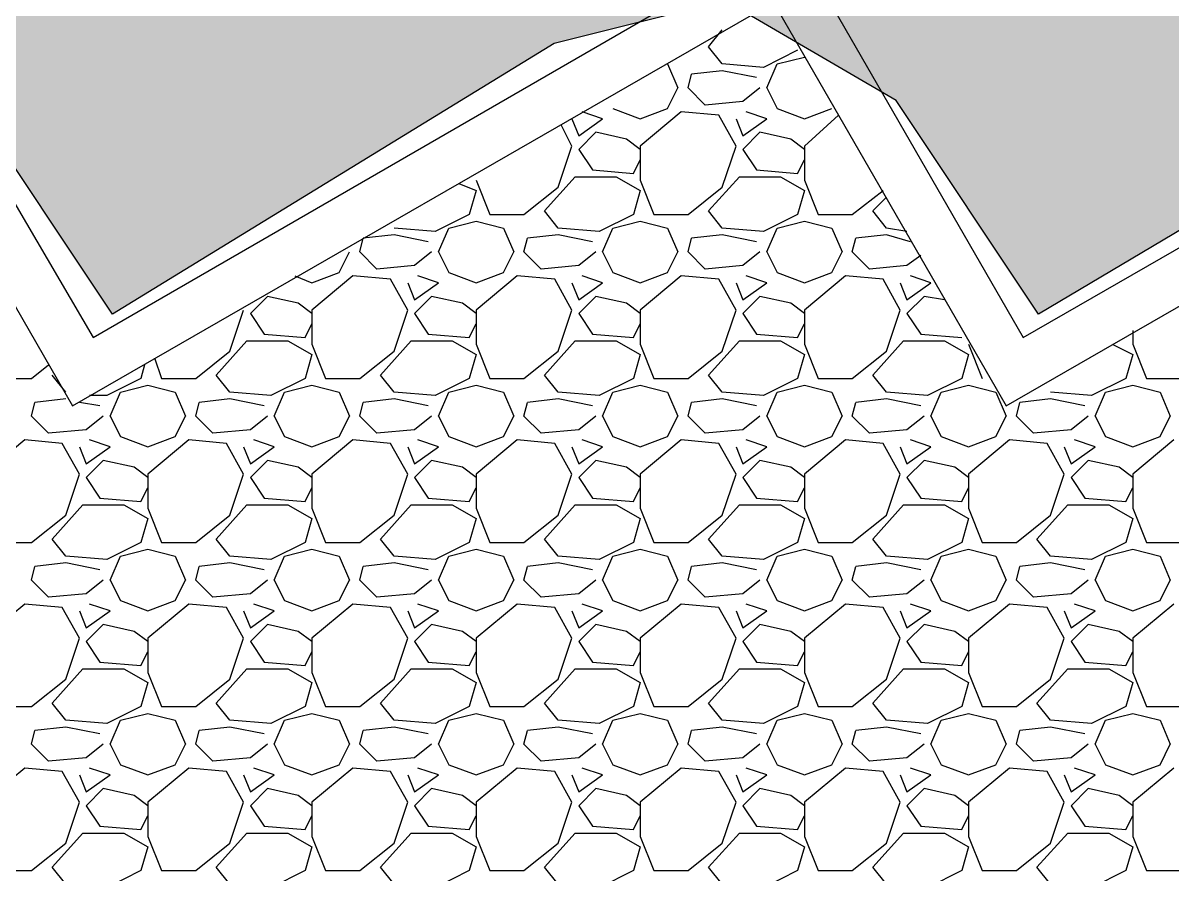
# Model space of a CAD drawing. Header units: metres. Extents: x 1 to 213, y 1 to 147.
# Drawn here: x 68.074 to 71.63, y 137.128 to 139.763 of the extents above; entities that cross this region are included whole.
import ezdxf

# ---------------------------------------------------------------- set-up
doc = ezdxf.new("R2010")
doc.units = ezdxf.units.M
doc.layers.add('00-BASE-ARQUITECTURA', color=8, linetype='Continuous')
doc.layers.add('00-BASE-MAICILLO-EXISTENTE', color=33, linetype='Continuous')

msp = doc.modelspace()

# ---------------------------------------------------------------- hatches: boundary and pattern name
at = {"layer": '00-BASE-MAICILLO-EXISTENTE'}
h = msp.add_hatch(dxfattribs=at)
h.set_pattern_fill('AR-SAND', scale=0.02)
h.paths.add_polyline_path([(52.2111, 142.4781), (53.0489, 142.3458), (60.1927, 142.434), (60.5896, 142.3017), (66.7191, 142.3899), (76.1559, 142.2576), (76.2, 140.2732), (75.9354, 139.8763), (74.2156, 138.8621), (73.4659, 139.6999), (73.1573, 139.7881), (72.6281, 139.6999), (71.217, 138.8621), (70.776, 139.5235), (70.2468, 139.8322), (69.7177, 139.6999), (68.3507, 138.8621), (67.9097, 139.5235), (67.3805, 139.8322), (66.7632, 139.6558), (65.4843, 138.8621), (65.2639, 138.9503), (64.6906, 139.7881), (64.1614, 139.7881), (63.7646, 139.5676), (62.618, 138.8621), (62.2652, 138.4211), (62.3093, 134.8933), (62.7062, 134.3201), (80.301, 134.3201), (82.109, 134.1878), (82.5059, 134.3201), (82.7704, 134.6728), (82.4618, 135.5107), (82.5941, 135.6871), (85.1517, 135.643), (86.0336, 133.4381), (86.5187, 132.7326), (87.577, 130.1749), (98.469, 106.627), (96.7052, 105.7892), (96.3083, 105.7451), (95.9555, 105.4364), (93.3097, 104.2017), (92.9128, 104.5545), (92.7805, 105.0395), (91.9427, 106.2743), (90.7079, 107.6413), (89.0322, 108.9201), (87.4888, 109.6697), (87.7093, 109.7138), (87.9739, 110.0666), (87.9739, 110.4194), (87.6211, 110.8163), (87.092, 110.8163), (86.8274, 110.5958), (86.7392, 110.1548), (86.9597, 109.7579), (86.651, 109.9343), (84.5784, 110.2871), (71.7461, 110.1989), (69.8941, 110.3753), (67.2923, 110.1548), (64.8229, 109.4052), (63.2795, 108.5232), (60.81, 106.0538), (59.7076, 103.9812), (59.2225, 102.526), (59.0021, 101.0267), (59.0021, 98.6895), (58.8698, 98.5131), (52.1229, 98.425), (51.9906, 98.7777), (51.9906, 112.6242), (52.1229, 122.3697), (52.0788, 142.2135), (52.2111, 142.4781)])

# ---------------------------------------------------------------- linework, layer by layer
at = {"layer": '00-BASE-ARQUITECTURA'}
for points in [[(62.3111, 138.6628), (64.6818, 140.028), (65.4014, 138.7898), (67.5604, 140.0386), (68.2907, 138.7898), (70.4497, 140.0386), (71.1694, 138.7898), (73.3389, 140.0386), (74.0586, 138.7898), (76.1964, 140.0174)], [(62.4593, 138.5675), (64.6289, 139.8269), (65.3485, 138.5781), (67.5075, 139.8269), (68.2272, 138.5781), (70.3968, 139.8269), (71.1164, 138.5781), (73.286, 139.8269), (74.0057, 138.5781), (76.1753, 139.8269)], [(70.1957, 139.6893), (70.238, 139.7423)], [(70.238, 139.6364), (70.1957, 139.6893)], [(70.4709, 139.6788), (70.365, 139.6258)], [(70.4074, 139.6364), (70.492, 139.6576)], [(70.0687, 139.6364), (70.1004, 139.5623)], [(70.238, 139.6153), (70.1428, 139.6047)], [(70.365, 139.6258), (70.238, 139.6364)], [(70.3439, 139.5941), (70.238, 139.6153)], [(70.3756, 139.5623), (70.4074, 139.6364)], [(70.1322, 139.5623), (70.1428, 139.6047)], [(70.0687, 139.4988), (70.1004, 139.5623)], [(70.1851, 139.5094), (70.1322, 139.5623)], [(70.3544, 139.5623), (70.3015, 139.52)], [(70.3756, 139.5623), (70.4074, 139.4988)], [(70.3015, 139.52), (70.1851, 139.5094)], [(69.7724, 139.4671), (69.7935, 139.4142)], [(69.7935, 139.4142), (69.8676, 139.4671)], [(69.8676, 139.4671), (69.8041, 139.4883)], [(69.8994, 139.4988), (69.984, 139.4671)], [(69.984, 139.4671), (70.0687, 139.4988)], [(70.111, 139.4883), (69.984, 139.3824)], [(70.2274, 139.4777), (70.111, 139.4883)], [(70.2804, 139.3824), (70.2274, 139.4777)], [(70.2804, 139.4671), (70.3015, 139.4142)], [(70.3015, 139.4142), (70.3756, 139.4671)], [(70.3756, 139.4671), (70.3121, 139.4883)], [(70.4074, 139.4988), (70.492, 139.4671)], [(70.492, 139.4671), (70.5767, 139.4988)], [(70.5979, 139.4777), (70.492, 139.3824)], [(69.7724, 139.3824), (69.7406, 139.4459)], [(69.8464, 139.4248), (69.7935, 139.3718)], [(69.9417, 139.4036), (69.8464, 139.4248)], [(69.984, 139.3718), (69.9417, 139.4036)], [(70.3544, 139.4248), (70.3015, 139.3718)], [(70.4497, 139.4036), (70.3544, 139.4248)], [(70.492, 139.3718), (70.4497, 139.4036)], [(69.73, 139.2554), (69.7724, 139.3824)], [(69.7935, 139.3718), (69.8359, 139.3083)], [(69.984, 139.3824), (69.984, 139.2766)], [(70.238, 139.2554), (70.2804, 139.3824)], [(70.3015, 139.3718), (70.3439, 139.3083)], [(70.492, 139.3824), (70.492, 139.2766)], [(69.9629, 139.2978), (69.984, 139.3401)], [(70.4709, 139.2978), (70.492, 139.3401)], [(69.8359, 139.3083), (69.9629, 139.2978)], [(70.3439, 139.3083), (70.4709, 139.2978)], [(69.4231, 139.266), (69.476, 139.2448)], [(69.476, 139.2766), (69.5184, 139.1708)], [(69.6242, 139.1708), (69.73, 139.2554)], [(69.6877, 139.1813), (69.7829, 139.2872)], [(69.7829, 139.2872), (69.9099, 139.2872)], [(69.9099, 139.2872), (69.984, 139.2448)], [(69.984, 139.2766), (70.0264, 139.1708)], [(70.1322, 139.1708), (70.238, 139.2554)], [(70.1957, 139.1813), (70.2909, 139.2872)], [(70.2909, 139.2872), (70.4179, 139.2872)], [(70.4179, 139.2872), (70.492, 139.2448)], [(70.492, 139.2766), (70.5344, 139.1708)], [(69.476, 139.2448), (69.4549, 139.1708)], [(69.984, 139.2448), (69.9629, 139.1708)], [(70.492, 139.2448), (70.4709, 139.1708)], [(70.6402, 139.1708), (70.7354, 139.2448)], [(70.7037, 139.1813), (70.746, 139.2237)], [(69.4549, 139.1708), (69.349, 139.1178)], [(69.3914, 139.1284), (69.476, 139.1496)], [(69.476, 139.1496), (69.5607, 139.1284)], [(69.5184, 139.1708), (69.6242, 139.1708)], [(69.73, 139.1284), (69.6877, 139.1813)], [(69.9629, 139.1708), (69.857, 139.1178)], [(69.8994, 139.1284), (69.984, 139.1496)], [(69.984, 139.1496), (70.0687, 139.1284)], [(70.0264, 139.1708), (70.1322, 139.1708)], [(70.238, 139.1284), (70.1957, 139.1813)], [(70.4709, 139.1708), (70.365, 139.1178)], [(70.4074, 139.1284), (70.492, 139.1496)], [(70.492, 139.1496), (70.5767, 139.1284)], [(70.5344, 139.1708), (70.6402, 139.1708)], [(70.746, 139.1284), (70.7037, 139.1813)], [(69.349, 139.1178), (69.222, 139.1284)], [(69.3596, 139.0543), (69.3914, 139.1284)], [(69.5607, 139.1284), (69.5924, 139.0543)], [(69.857, 139.1178), (69.73, 139.1284)], [(69.8676, 139.0543), (69.8994, 139.1284)], [(70.0687, 139.1284), (70.1004, 139.0543)], [(70.365, 139.1178), (70.238, 139.1284)], [(70.3756, 139.0543), (70.4074, 139.1284)], [(70.5767, 139.1284), (70.6084, 139.0543)], [(70.8095, 139.1178), (70.746, 139.1284)], [(69.1162, 139.0543), (69.1268, 139.0967)], [(69.222, 139.1073), (69.1268, 139.0967)], [(69.3279, 139.0861), (69.222, 139.1073)], [(69.6242, 139.0543), (69.6348, 139.0967)], [(69.73, 139.1073), (69.6348, 139.0967)], [(69.8359, 139.0861), (69.73, 139.1073)], [(70.1322, 139.0543), (70.1428, 139.0967)], [(70.238, 139.1073), (70.1428, 139.0967)], [(70.3439, 139.0861), (70.238, 139.1073)], [(70.6402, 139.0543), (70.6508, 139.0967)], [(70.746, 139.1073), (70.6508, 139.0967)], [(70.8201, 139.0861), (70.746, 139.1073)], [(69.0527, 138.9908), (69.0844, 139.0543)], [(69.1691, 139.0014), (69.1162, 139.0543)], [(69.3384, 139.0543), (69.2855, 139.012)], [(69.3596, 139.0543), (69.3914, 138.9908)], [(69.5607, 138.9908), (69.5924, 139.0543)], [(69.6771, 139.0014), (69.6242, 139.0543)], [(69.8464, 139.0543), (69.7935, 139.012)], [(69.8676, 139.0543), (69.8994, 138.9908)], [(70.0687, 138.9908), (70.1004, 139.0543)], [(70.1851, 139.0014), (70.1322, 139.0543)], [(70.3544, 139.0543), (70.3015, 139.012)], [(70.3756, 139.0543), (70.4074, 138.9908)], [(70.5767, 138.9908), (70.6084, 139.0543)], [(70.6931, 139.0014), (70.6402, 139.0543)], [(70.8519, 139.0438), (70.8095, 139.012)], [(69.2855, 139.012), (69.1691, 139.0014)], [(69.7935, 139.012), (69.6771, 139.0014)], [(70.3015, 139.012), (70.1851, 139.0014)], [(70.8095, 139.012), (70.6931, 139.0014)], [(68.9151, 138.9803), (68.968, 138.9591)], [(68.968, 138.9591), (69.0527, 138.9908)], [(69.095, 138.9803), (68.968, 138.8744)], [(69.2114, 138.9697), (69.095, 138.9803)], [(69.2644, 138.8744), (69.2114, 138.9697)], [(69.3596, 138.9591), (69.2961, 138.9803)], [(69.3914, 138.9908), (69.476, 138.9591)], [(69.476, 138.9591), (69.5607, 138.9908)], [(69.603, 138.9803), (69.476, 138.8744)], [(69.7194, 138.9697), (69.603, 138.9803)], [(69.7724, 138.8744), (69.7194, 138.9697)], [(69.8676, 138.9591), (69.8041, 138.9803)], [(69.8994, 138.9908), (69.984, 138.9591)], [(69.984, 138.9591), (70.0687, 138.9908)], [(70.111, 138.9803), (69.984, 138.8744)], [(70.2274, 138.9697), (70.111, 138.9803)], [(70.2804, 138.8744), (70.2274, 138.9697)], [(70.3756, 138.9591), (70.3121, 138.9803)], [(70.4074, 138.9908), (70.492, 138.9591)], [(70.492, 138.9591), (70.5767, 138.9908)], [(70.619, 138.9803), (70.492, 138.8744)], [(70.7354, 138.9697), (70.619, 138.9803)], [(70.7884, 138.8744), (70.7354, 138.9697)], [(70.8836, 138.9591), (70.8201, 138.9803)], [(69.2644, 138.9591), (69.2855, 138.9062)], [(69.2855, 138.9062), (69.3596, 138.9591)], [(69.7724, 138.9591), (69.7935, 138.9062)], [(69.7935, 138.9062), (69.8676, 138.9591)], [(70.2804, 138.9591), (70.3015, 138.9062)], [(70.3015, 138.9062), (70.3756, 138.9591)], [(70.7884, 138.9591), (70.8095, 138.9062)], [(70.8095, 138.9062), (70.8836, 138.9591)], [(68.8304, 138.9168), (68.7775, 138.8638)], [(68.9257, 138.8956), (68.8304, 138.9168)], [(69.3384, 138.9168), (69.2855, 138.8638)], [(69.4337, 138.8956), (69.3384, 138.9168)], [(69.8464, 138.9168), (69.7935, 138.8638)], [(69.9417, 138.8956), (69.8464, 138.9168)], [(70.3544, 138.9168), (70.3015, 138.8638)], [(70.4497, 138.8956), (70.3544, 138.9168)], [(70.8624, 138.9168), (70.8095, 138.8638)], [(70.9259, 138.9062), (70.8624, 138.9168)], [(68.714, 138.7474), (68.7564, 138.8744)], [(68.7775, 138.8638), (68.8199, 138.8003)], [(68.968, 138.8638), (68.9257, 138.8956)], [(68.968, 138.8744), (68.968, 138.7686)], [(69.222, 138.7474), (69.2644, 138.8744)], [(69.2855, 138.8638), (69.3279, 138.8003)], [(69.476, 138.8638), (69.4337, 138.8956)], [(69.476, 138.8744), (69.476, 138.7686)], [(69.73, 138.7474), (69.7724, 138.8744)], [(69.7935, 138.8638), (69.8359, 138.8003)], [(69.984, 138.8638), (69.9417, 138.8956)], [(69.984, 138.8744), (69.984, 138.7686)], [(70.238, 138.7474), (70.2804, 138.8744)], [(70.3015, 138.8638), (70.3439, 138.8003)], [(70.492, 138.8638), (70.4497, 138.8956)], [(70.492, 138.8744), (70.492, 138.7686)], [(70.746, 138.7474), (70.7884, 138.8744)], [(70.8095, 138.8638), (70.8519, 138.8003)], [(68.9469, 138.7898), (68.968, 138.8321)], [(69.4549, 138.7898), (69.476, 138.8321)], [(69.9629, 138.7898), (69.984, 138.8321)], [(70.4709, 138.7898), (70.492, 138.8321)], [(68.8199, 138.8003), (68.9469, 138.7898)], [(69.3279, 138.8003), (69.4549, 138.7898)], [(69.8359, 138.8003), (69.9629, 138.7898)], [(70.3439, 138.8003), (70.4709, 138.7898)], [(70.8519, 138.8003), (70.9789, 138.7898)], [(71.508, 138.8109), (71.508, 138.7686)], [(68.6717, 138.6733), (68.7669, 138.7792)], [(68.7669, 138.7792), (68.8939, 138.7792)], [(68.8939, 138.7792), (68.968, 138.7368)], [(68.968, 138.7686), (69.0104, 138.6628)], [(69.1797, 138.6733), (69.2749, 138.7792)], [(69.2749, 138.7792), (69.4019, 138.7792)], [(69.4019, 138.7792), (69.476, 138.7368)], [(69.476, 138.7686), (69.5184, 138.6628)], [(69.6877, 138.6733), (69.7829, 138.7792)], [(69.7829, 138.7792), (69.9099, 138.7792)], [(69.9099, 138.7792), (69.984, 138.7368)], [(69.984, 138.7686), (70.0264, 138.6628)], [(70.1957, 138.6733), (70.2909, 138.7792)], [(70.2909, 138.7792), (70.4179, 138.7792)], [(70.4179, 138.7792), (70.492, 138.7368)], [(70.492, 138.7686), (70.5344, 138.6628)], [(70.7037, 138.6733), (70.7989, 138.7792)], [(70.7989, 138.7792), (70.9259, 138.7792)], [(70.9259, 138.7792), (71, 138.7368)], [(71, 138.7686), (71.0424, 138.6628)], [(71.4445, 138.7686), (71.508, 138.7368)], [(71.508, 138.7686), (71.5504, 138.6628)], [(68.4812, 138.7263), (68.5024, 138.6628)], [(68.6082, 138.6628), (68.714, 138.7474)], [(68.968, 138.7368), (68.9469, 138.6628)], [(69.1162, 138.6628), (69.222, 138.7474)], [(69.476, 138.7368), (69.4549, 138.6628)], [(69.6242, 138.6628), (69.73, 138.7474)], [(69.984, 138.7368), (69.9629, 138.6628)], [(70.1322, 138.6628), (70.238, 138.7474)], [(70.492, 138.7368), (70.4709, 138.6628)], [(70.6402, 138.6628), (70.746, 138.7474)], [(71, 138.7368), (70.9789, 138.6628)], [(71.508, 138.7368), (71.4869, 138.6628)], [(68.1002, 138.6628), (68.1531, 138.7051)], [(68.4494, 138.7051), (68.4389, 138.6628)], [(67.9944, 138.6628), (68.1002, 138.6628)], [(68.206, 138.6204), (68.1637, 138.6733)], [(68.4389, 138.6628), (68.333, 138.6098)], [(68.5024, 138.6628), (68.6082, 138.6628)], [(68.714, 138.6204), (68.6717, 138.6733)], [(68.9469, 138.6628), (68.841, 138.6098)], [(69.0104, 138.6628), (69.1162, 138.6628)], [(69.222, 138.6204), (69.1797, 138.6733)], [(69.4549, 138.6628), (69.349, 138.6098)], [(69.5184, 138.6628), (69.6242, 138.6628)], [(69.73, 138.6204), (69.6877, 138.6733)], [(69.9629, 138.6628), (69.857, 138.6098)], [(70.0264, 138.6628), (70.1322, 138.6628)], [(70.238, 138.6204), (70.1957, 138.6733)], [(70.4709, 138.6628), (70.365, 138.6098)], [(70.5344, 138.6628), (70.6402, 138.6628)], [(70.746, 138.6204), (70.7037, 138.6733)], [(70.9789, 138.6628), (70.873, 138.6098)], [(71.4869, 138.6628), (71.381, 138.6098)], [(71.5504, 138.6628), (71.6562, 138.6628)], [(68.3436, 138.5463), (68.3754, 138.6204)], [(68.3754, 138.6204), (68.46, 138.6416)], [(68.46, 138.6416), (68.5447, 138.6204)], [(68.5447, 138.6204), (68.5764, 138.5463)], [(68.841, 138.6098), (68.714, 138.6204)], [(68.8516, 138.5463), (68.8834, 138.6204)], [(68.8834, 138.6204), (68.968, 138.6416)], [(68.968, 138.6416), (69.0527, 138.6204)], [(69.0527, 138.6204), (69.0844, 138.5463)], [(69.349, 138.6098), (69.222, 138.6204)], [(69.3596, 138.5463), (69.3914, 138.6204)], [(69.3914, 138.6204), (69.476, 138.6416)], [(69.476, 138.6416), (69.5607, 138.6204)], [(69.5607, 138.6204), (69.5924, 138.5463)], [(69.857, 138.6098), (69.73, 138.6204)], [(69.8676, 138.5463), (69.8994, 138.6204)], [(69.8994, 138.6204), (69.984, 138.6416)], [(69.984, 138.6416), (70.0687, 138.6204)], [(70.0687, 138.6204), (70.1004, 138.5463)], [(70.365, 138.6098), (70.238, 138.6204)], [(70.3756, 138.5463), (70.4074, 138.6204)], [(70.4074, 138.6204), (70.492, 138.6416)], [(70.492, 138.6416), (70.5767, 138.6204)], [(70.5767, 138.6204), (70.6084, 138.5463)], [(70.873, 138.6098), (70.746, 138.6204)], [(70.8836, 138.5463), (70.9154, 138.6204)], [(70.9154, 138.6204), (71, 138.6416)], [(71, 138.6416), (71.0847, 138.6204)], [(71.0847, 138.6204), (71.1164, 138.5463)], [(71.381, 138.6098), (71.254, 138.6204)], [(71.3916, 138.5463), (71.4234, 138.6204)], [(71.4234, 138.6204), (71.508, 138.6416)], [(71.508, 138.6416), (71.5927, 138.6204)], [(71.5927, 138.6204), (71.6244, 138.5463)], [(68.1002, 138.5463), (68.1108, 138.5887)], [(68.206, 138.5993), (68.1108, 138.5887)], [(68.3119, 138.5781), (68.2484, 138.5887)], [(68.333, 138.6098), (68.2801, 138.6098)], [(68.6082, 138.5463), (68.6188, 138.5887)], [(68.714, 138.5993), (68.6188, 138.5887)], [(68.8199, 138.5781), (68.714, 138.5993)], [(69.1162, 138.5463), (69.1268, 138.5887)], [(69.222, 138.5993), (69.1268, 138.5887)], [(69.3279, 138.5781), (69.222, 138.5993)], [(69.6242, 138.5463), (69.6348, 138.5887)], [(69.73, 138.5993), (69.6348, 138.5887)], [(69.8359, 138.5781), (69.73, 138.5993)], [(70.1322, 138.5463), (70.1428, 138.5887)], [(70.238, 138.5993), (70.1428, 138.5887)], [(70.3439, 138.5781), (70.238, 138.5993)], [(70.6402, 138.5463), (70.6508, 138.5887)], [(70.746, 138.5993), (70.6508, 138.5887)], [(70.8519, 138.5781), (70.746, 138.5993)], [(71.1482, 138.5463), (71.1588, 138.5887)], [(71.254, 138.5993), (71.1588, 138.5887)], [(71.3599, 138.5781), (71.254, 138.5993)], [(68.1531, 138.4934), (68.1002, 138.5463)], [(68.3224, 138.5463), (68.2695, 138.504)], [(68.3436, 138.5463), (68.3754, 138.4828)], [(68.5447, 138.4828), (68.5764, 138.5463)], [(68.6611, 138.4934), (68.6082, 138.5463)], [(68.8304, 138.5463), (68.7775, 138.504)], [(68.8516, 138.5463), (68.8834, 138.4828)], [(69.0527, 138.4828), (69.0844, 138.5463)], [(69.1691, 138.4934), (69.1162, 138.5463)], [(69.3384, 138.5463), (69.2855, 138.504)], [(69.3596, 138.5463), (69.3914, 138.4828)], [(69.5607, 138.4828), (69.5924, 138.5463)], [(69.6771, 138.4934), (69.6242, 138.5463)], [(69.8464, 138.5463), (69.7935, 138.504)], [(69.8676, 138.5463), (69.8994, 138.4828)], [(70.0687, 138.4828), (70.1004, 138.5463)], [(70.1851, 138.4934), (70.1322, 138.5463)], [(70.3544, 138.5463), (70.3015, 138.504)], [(70.3756, 138.5463), (70.4074, 138.4828)], [(70.5767, 138.4828), (70.6084, 138.5463)], [(70.6931, 138.4934), (70.6402, 138.5463)], [(70.8624, 138.5463), (70.8095, 138.504)], [(70.8836, 138.5463), (70.9154, 138.4828)], [(71.0847, 138.4828), (71.1164, 138.5463)], [(71.2011, 138.4934), (71.1482, 138.5463)], [(71.3704, 138.5463), (71.3175, 138.504)], [(71.3916, 138.5463), (71.4234, 138.4828)], [(71.5927, 138.4828), (71.6244, 138.5463)], [(68.079, 138.4723), (67.952, 138.3664)], [(68.1954, 138.4617), (68.079, 138.4723)], [(68.2695, 138.504), (68.1531, 138.4934)], [(68.3436, 138.4511), (68.2801, 138.4723)], [(68.3754, 138.4828), (68.46, 138.4511)], [(68.46, 138.4511), (68.5447, 138.4828)], [(68.587, 138.4723), (68.46, 138.3664)], [(68.7034, 138.4617), (68.587, 138.4723)], [(68.7775, 138.504), (68.6611, 138.4934)], [(68.8516, 138.4511), (68.7881, 138.4723)], [(68.8834, 138.4828), (68.968, 138.4511)], [(68.968, 138.4511), (69.0527, 138.4828)], [(69.095, 138.4723), (68.968, 138.3664)], [(69.2114, 138.4617), (69.095, 138.4723)], [(69.2855, 138.504), (69.1691, 138.4934)], [(69.3596, 138.4511), (69.2961, 138.4723)], [(69.3914, 138.4828), (69.476, 138.4511)], [(69.476, 138.4511), (69.5607, 138.4828)], [(69.603, 138.4723), (69.476, 138.3664)], [(69.7194, 138.4617), (69.603, 138.4723)], [(69.7935, 138.504), (69.6771, 138.4934)], [(69.8676, 138.4511), (69.8041, 138.4723)], [(69.8994, 138.4828), (69.984, 138.4511)], [(69.984, 138.4511), (70.0687, 138.4828)], [(70.111, 138.4723), (69.984, 138.3664)], [(70.2274, 138.4617), (70.111, 138.4723)], [(70.3015, 138.504), (70.1851, 138.4934)], [(70.3756, 138.4511), (70.3121, 138.4723)], [(70.4074, 138.4828), (70.492, 138.4511)], [(70.492, 138.4511), (70.5767, 138.4828)], [(70.619, 138.4723), (70.492, 138.3664)], [(70.7354, 138.4617), (70.619, 138.4723)], [(70.8095, 138.504), (70.6931, 138.4934)], [(70.8836, 138.4511), (70.8201, 138.4723)], [(70.9154, 138.4828), (71, 138.4511)], [(71, 138.4511), (71.0847, 138.4828)], [(71.127, 138.4723), (71, 138.3664)], [(71.2434, 138.4617), (71.127, 138.4723)], [(71.3175, 138.504), (71.2011, 138.4934)], [(71.3916, 138.4511), (71.3281, 138.4723)], [(71.4234, 138.4828), (71.508, 138.4511)], [(71.508, 138.4511), (71.5927, 138.4828)], [(71.635, 138.4723), (71.508, 138.3664)], [(68.2484, 138.3664), (68.1954, 138.4617)], [(68.2484, 138.4511), (68.2695, 138.3982)], [(68.2695, 138.3982), (68.3436, 138.4511)], [(68.7564, 138.3664), (68.7034, 138.4617)], [(68.7564, 138.4511), (68.7775, 138.3982)], [(68.7775, 138.3982), (68.8516, 138.4511)], [(69.2644, 138.3664), (69.2114, 138.4617)], [(69.2644, 138.4511), (69.2855, 138.3982)], [(69.2855, 138.3982), (69.3596, 138.4511)], [(69.7724, 138.3664), (69.7194, 138.4617)], [(69.7724, 138.4511), (69.7935, 138.3982)], [(69.7935, 138.3982), (69.8676, 138.4511)], [(70.2804, 138.3664), (70.2274, 138.4617)], [(70.2804, 138.4511), (70.3015, 138.3982)], [(70.3015, 138.3982), (70.3756, 138.4511)], [(70.7884, 138.3664), (70.7354, 138.4617)], [(70.7884, 138.4511), (70.8095, 138.3982)], [(70.8095, 138.3982), (70.8836, 138.4511)], [(71.2964, 138.3664), (71.2434, 138.4617)], [(71.2964, 138.4511), (71.3175, 138.3982)], [(71.3175, 138.3982), (71.3916, 138.4511)], [(68.3224, 138.4088), (68.2695, 138.3558)], [(68.4177, 138.3876), (68.3224, 138.4088)], [(68.8304, 138.4088), (68.7775, 138.3558)], [(68.9257, 138.3876), (68.8304, 138.4088)], [(69.3384, 138.4088), (69.2855, 138.3558)], [(69.4337, 138.3876), (69.3384, 138.4088)], [(69.8464, 138.4088), (69.7935, 138.3558)], [(69.9417, 138.3876), (69.8464, 138.4088)], [(70.3544, 138.4088), (70.3015, 138.3558)], [(70.4497, 138.3876), (70.3544, 138.4088)], [(70.8624, 138.4088), (70.8095, 138.3558)], [(70.9577, 138.3876), (70.8624, 138.4088)], [(71.3704, 138.4088), (71.3175, 138.3558)], [(71.4657, 138.3876), (71.3704, 138.4088)], [(68.206, 138.2394), (68.2484, 138.3664)], [(68.46, 138.3558), (68.4177, 138.3876)], [(68.46, 138.3664), (68.46, 138.2606)], [(68.714, 138.2394), (68.7564, 138.3664)], [(68.968, 138.3558), (68.9257, 138.3876)], [(68.968, 138.3664), (68.968, 138.2606)], [(69.222, 138.2394), (69.2644, 138.3664)], [(69.476, 138.3558), (69.4337, 138.3876)], [(69.476, 138.3664), (69.476, 138.2606)], [(69.73, 138.2394), (69.7724, 138.3664)], [(69.984, 138.3558), (69.9417, 138.3876)], [(69.984, 138.3664), (69.984, 138.2606)], [(70.238, 138.2394), (70.2804, 138.3664)], [(70.492, 138.3558), (70.4497, 138.3876)], [(70.492, 138.3664), (70.492, 138.2606)], [(70.746, 138.2394), (70.7884, 138.3664)], [(71, 138.3558), (70.9577, 138.3876)], [(71, 138.3664), (71, 138.2606)], [(71.254, 138.2394), (71.2964, 138.3664)], [(71.508, 138.3558), (71.4657, 138.3876)], [(71.508, 138.3664), (71.508, 138.2606)], [(68.2695, 138.3558), (68.3119, 138.2923)], [(68.7775, 138.3558), (68.8199, 138.2923)], [(69.2855, 138.3558), (69.3279, 138.2923)], [(69.7935, 138.3558), (69.8359, 138.2923)], [(70.3015, 138.3558), (70.3439, 138.2923)], [(70.8095, 138.3558), (70.8519, 138.2923)], [(71.3175, 138.3558), (71.3599, 138.2923)], [(68.4389, 138.2818), (68.46, 138.3241)], [(68.9469, 138.2818), (68.968, 138.3241)], [(69.4549, 138.2818), (69.476, 138.3241)], [(69.9629, 138.2818), (69.984, 138.3241)], [(70.4709, 138.2818), (70.492, 138.3241)], [(70.9789, 138.2818), (71, 138.3241)], [(71.4869, 138.2818), (71.508, 138.3241)], [(68.1637, 138.1653), (68.2589, 138.2712)], [(68.2589, 138.2712), (68.3859, 138.2712)], [(68.3119, 138.2923), (68.4389, 138.2818)], [(68.3859, 138.2712), (68.46, 138.2288)], [(68.46, 138.2606), (68.5024, 138.1548)], [(68.6717, 138.1653), (68.7669, 138.2712)], [(68.7669, 138.2712), (68.8939, 138.2712)], [(68.8199, 138.2923), (68.9469, 138.2818)], [(68.8939, 138.2712), (68.968, 138.2288)], [(68.968, 138.2606), (69.0104, 138.1548)], [(69.1797, 138.1653), (69.2749, 138.2712)], [(69.2749, 138.2712), (69.4019, 138.2712)], [(69.3279, 138.2923), (69.4549, 138.2818)], [(69.4019, 138.2712), (69.476, 138.2288)], [(69.476, 138.2606), (69.5184, 138.1548)], [(69.6877, 138.1653), (69.7829, 138.2712)], [(69.7829, 138.2712), (69.9099, 138.2712)], [(69.8359, 138.2923), (69.9629, 138.2818)], [(69.9099, 138.2712), (69.984, 138.2288)], [(69.984, 138.2606), (70.0264, 138.1548)], [(70.1957, 138.1653), (70.2909, 138.2712)], [(70.2909, 138.2712), (70.4179, 138.2712)], [(70.3439, 138.2923), (70.4709, 138.2818)], [(70.4179, 138.2712), (70.492, 138.2288)], [(70.492, 138.2606), (70.5344, 138.1548)], [(70.7037, 138.1653), (70.7989, 138.2712)], [(70.7989, 138.2712), (70.9259, 138.2712)], [(70.8519, 138.2923), (70.9789, 138.2818)], [(70.9259, 138.2712), (71, 138.2288)], [(71, 138.2606), (71.0424, 138.1548)], [(71.2117, 138.1653), (71.3069, 138.2712)], [(71.3069, 138.2712), (71.4339, 138.2712)], [(71.3599, 138.2923), (71.4869, 138.2818)], [(71.4339, 138.2712), (71.508, 138.2288)], [(71.508, 138.2606), (71.5504, 138.1548)], [(68.1002, 138.1548), (68.206, 138.2394)], [(68.46, 138.2288), (68.4389, 138.1548)], [(68.6082, 138.1548), (68.714, 138.2394)], [(68.968, 138.2288), (68.9469, 138.1548)], [(69.1162, 138.1548), (69.222, 138.2394)], [(69.476, 138.2288), (69.4549, 138.1548)], [(69.6242, 138.1548), (69.73, 138.2394)], [(69.984, 138.2288), (69.9629, 138.1548)], [(70.1322, 138.1548), (70.238, 138.2394)], [(70.492, 138.2288), (70.4709, 138.1548)], [(70.6402, 138.1548), (70.746, 138.2394)], [(71, 138.2288), (70.9789, 138.1548)], [(71.1482, 138.1548), (71.254, 138.2394)], [(71.508, 138.2288), (71.4869, 138.1548)], [(67.9944, 138.1548), (68.1002, 138.1548)], [(68.206, 138.1124), (68.1637, 138.1653)], [(68.4389, 138.1548), (68.333, 138.1018)], [(68.5024, 138.1548), (68.6082, 138.1548)], [(68.714, 138.1124), (68.6717, 138.1653)], [(68.9469, 138.1548), (68.841, 138.1018)], [(69.0104, 138.1548), (69.1162, 138.1548)], [(69.222, 138.1124), (69.1797, 138.1653)], [(69.4549, 138.1548), (69.349, 138.1018)], [(69.5184, 138.1548), (69.6242, 138.1548)], [(69.73, 138.1124), (69.6877, 138.1653)], [(69.9629, 138.1548), (69.857, 138.1018)], [(70.0264, 138.1548), (70.1322, 138.1548)], [(70.238, 138.1124), (70.1957, 138.1653)], [(70.4709, 138.1548), (70.365, 138.1018)], [(70.5344, 138.1548), (70.6402, 138.1548)], [(70.746, 138.1124), (70.7037, 138.1653)], [(70.9789, 138.1548), (70.873, 138.1018)], [(71.0424, 138.1548), (71.1482, 138.1548)], [(71.254, 138.1124), (71.2117, 138.1653)], [(71.4869, 138.1548), (71.381, 138.1018)], [(71.5504, 138.1548), (71.6562, 138.1548)], [(68.3754, 138.1124), (68.46, 138.1336)], [(68.46, 138.1336), (68.5447, 138.1124)], [(68.8834, 138.1124), (68.968, 138.1336)], [(68.968, 138.1336), (69.0527, 138.1124)], [(69.3914, 138.1124), (69.476, 138.1336)], [(69.476, 138.1336), (69.5607, 138.1124)], [(69.8994, 138.1124), (69.984, 138.1336)], [(69.984, 138.1336), (70.0687, 138.1124)], [(70.4074, 138.1124), (70.492, 138.1336)], [(70.492, 138.1336), (70.5767, 138.1124)], [(70.9154, 138.1124), (71, 138.1336)], [(71, 138.1336), (71.0847, 138.1124)], [(71.4234, 138.1124), (71.508, 138.1336)], [(71.508, 138.1336), (71.5927, 138.1124)], [(68.1002, 138.0383), (68.1108, 138.0807)], [(68.206, 138.0913), (68.1108, 138.0807)], [(68.333, 138.1018), (68.206, 138.1124)], [(68.3119, 138.0701), (68.206, 138.0913)], [(68.3436, 138.0383), (68.3754, 138.1124)], [(68.5447, 138.1124), (68.5764, 138.0383)], [(68.6082, 138.0383), (68.6188, 138.0807)], [(68.714, 138.0913), (68.6188, 138.0807)], [(68.841, 138.1018), (68.714, 138.1124)], [(68.8199, 138.0701), (68.714, 138.0913)], [(68.8516, 138.0383), (68.8834, 138.1124)], [(69.0527, 138.1124), (69.0844, 138.0383)], [(69.1162, 138.0383), (69.1268, 138.0807)], [(69.222, 138.0913), (69.1268, 138.0807)], [(69.349, 138.1018), (69.222, 138.1124)], [(69.3279, 138.0701), (69.222, 138.0913)], [(69.3596, 138.0383), (69.3914, 138.1124)], [(69.5607, 138.1124), (69.5924, 138.0383)], [(69.6242, 138.0383), (69.6348, 138.0807)], [(69.73, 138.0913), (69.6348, 138.0807)], [(69.857, 138.1018), (69.73, 138.1124)], [(69.8359, 138.0701), (69.73, 138.0913)], [(69.8676, 138.0383), (69.8994, 138.1124)], [(70.0687, 138.1124), (70.1004, 138.0383)], [(70.1322, 138.0383), (70.1428, 138.0807)], [(70.238, 138.0913), (70.1428, 138.0807)], [(70.365, 138.1018), (70.238, 138.1124)], [(70.3439, 138.0701), (70.238, 138.0913)], [(70.3756, 138.0383), (70.4074, 138.1124)], [(70.5767, 138.1124), (70.6084, 138.0383)], [(70.6402, 138.0383), (70.6508, 138.0807)], [(70.746, 138.0913), (70.6508, 138.0807)], [(70.873, 138.1018), (70.746, 138.1124)], [(70.8519, 138.0701), (70.746, 138.0913)], [(70.8836, 138.0383), (70.9154, 138.1124)], [(71.0847, 138.1124), (71.1164, 138.0383)], [(71.1482, 138.0383), (71.1588, 138.0807)], [(71.254, 138.0913), (71.1588, 138.0807)], [(71.381, 138.1018), (71.254, 138.1124)], [(71.3599, 138.0701), (71.254, 138.0913)], [(71.3916, 138.0383), (71.4234, 138.1124)], [(71.5927, 138.1124), (71.6244, 138.0383)], [(68.1531, 137.9854), (68.1002, 138.0383)], [(68.3224, 138.0383), (68.2695, 137.996)], [(68.3436, 138.0383), (68.3754, 137.9748)], [(68.5447, 137.9748), (68.5764, 138.0383)], [(68.6611, 137.9854), (68.6082, 138.0383)], [(68.8304, 138.0383), (68.7775, 137.996)], [(68.8516, 138.0383), (68.8834, 137.9748)], [(69.0527, 137.9748), (69.0844, 138.0383)], [(69.1691, 137.9854), (69.1162, 138.0383)], [(69.3384, 138.0383), (69.2855, 137.996)], [(69.3596, 138.0383), (69.3914, 137.9748)], [(69.5607, 137.9748), (69.5924, 138.0383)], [(69.6771, 137.9854), (69.6242, 138.0383)], [(69.8464, 138.0383), (69.7935, 137.996)], [(69.8676, 138.0383), (69.8994, 137.9748)], [(70.0687, 137.9748), (70.1004, 138.0383)], [(70.1851, 137.9854), (70.1322, 138.0383)], [(70.3544, 138.0383), (70.3015, 137.996)], [(70.3756, 138.0383), (70.4074, 137.9748)], [(70.5767, 137.9748), (70.6084, 138.0383)], [(70.6931, 137.9854), (70.6402, 138.0383)], [(70.8624, 138.0383), (70.8095, 137.996)], [(70.8836, 138.0383), (70.9154, 137.9748)], [(71.0847, 137.9748), (71.1164, 138.0383)], [(71.2011, 137.9854), (71.1482, 138.0383)], [(71.3704, 138.0383), (71.3175, 137.996)], [(71.3916, 138.0383), (71.4234, 137.9748)], [(71.5927, 137.9748), (71.6244, 138.0383)], [(68.2695, 137.996), (68.1531, 137.9854)], [(68.3754, 137.9748), (68.46, 137.9431)], [(68.46, 137.9431), (68.5447, 137.9748)], [(68.7775, 137.996), (68.6611, 137.9854)], [(68.8834, 137.9748), (68.968, 137.9431)], [(68.968, 137.9431), (69.0527, 137.9748)], [(69.2855, 137.996), (69.1691, 137.9854)], [(69.3914, 137.9748), (69.476, 137.9431)], [(69.476, 137.9431), (69.5607, 137.9748)], [(69.7935, 137.996), (69.6771, 137.9854)], [(69.8994, 137.9748), (69.984, 137.9431)], [(69.984, 137.9431), (70.0687, 137.9748)], [(70.3015, 137.996), (70.1851, 137.9854)], [(70.4074, 137.9748), (70.492, 137.9431)], [(70.492, 137.9431), (70.5767, 137.9748)], [(70.8095, 137.996), (70.6931, 137.9854)], [(70.9154, 137.9748), (71, 137.9431)], [(71, 137.9431), (71.0847, 137.9748)], [(71.3175, 137.996), (71.2011, 137.9854)], [(71.4234, 137.9748), (71.508, 137.9431)], [(71.508, 137.9431), (71.5927, 137.9748)], [(68.079, 137.9643), (67.952, 137.8584)], [(68.1954, 137.9537), (68.079, 137.9643)], [(68.2484, 137.8584), (68.1954, 137.9537)], [(68.2484, 137.9431), (68.2695, 137.8902)], [(68.2695, 137.8902), (68.3436, 137.9431)], [(68.3436, 137.9431), (68.2801, 137.9643)], [(68.587, 137.9643), (68.46, 137.8584)], [(68.7034, 137.9537), (68.587, 137.9643)], [(68.7564, 137.8584), (68.7034, 137.9537)], [(68.7564, 137.9431), (68.7775, 137.8902)], [(68.7775, 137.8902), (68.8516, 137.9431)], [(68.8516, 137.9431), (68.7881, 137.9643)], [(69.095, 137.9643), (68.968, 137.8584)], [(69.2114, 137.9537), (69.095, 137.9643)], [(69.2644, 137.8584), (69.2114, 137.9537)], [(69.2644, 137.9431), (69.2855, 137.8902)], [(69.2855, 137.8902), (69.3596, 137.9431)], [(69.3596, 137.9431), (69.2961, 137.9643)], [(69.603, 137.9643), (69.476, 137.8584)], [(69.7194, 137.9537), (69.603, 137.9643)], [(69.7724, 137.8584), (69.7194, 137.9537)], [(69.7724, 137.9431), (69.7935, 137.8902)], [(69.7935, 137.8902), (69.8676, 137.9431)], [(69.8676, 137.9431), (69.8041, 137.9643)], [(70.111, 137.9643), (69.984, 137.8584)], [(70.2274, 137.9537), (70.111, 137.9643)], [(70.2804, 137.8584), (70.2274, 137.9537)], [(70.2804, 137.9431), (70.3015, 137.8902)], [(70.3015, 137.8902), (70.3756, 137.9431)], [(70.3756, 137.9431), (70.3121, 137.9643)], [(70.619, 137.9643), (70.492, 137.8584)], [(70.7354, 137.9537), (70.619, 137.9643)], [(70.7884, 137.8584), (70.7354, 137.9537)], [(70.7884, 137.9431), (70.8095, 137.8902)], [(70.8095, 137.8902), (70.8836, 137.9431)], [(70.8836, 137.9431), (70.8201, 137.9643)], [(71.127, 137.9643), (71, 137.8584)], [(71.2434, 137.9537), (71.127, 137.9643)], [(71.2964, 137.8584), (71.2434, 137.9537)], [(71.2964, 137.9431), (71.3175, 137.8902)], [(71.3175, 137.8902), (71.3916, 137.9431)], [(71.3916, 137.9431), (71.3281, 137.9643)], [(71.635, 137.9643), (71.508, 137.8584)], [(68.3224, 137.9008), (68.2695, 137.8478)], [(68.4177, 137.8796), (68.3224, 137.9008)], [(68.46, 137.8478), (68.4177, 137.8796)], [(68.8304, 137.9008), (68.7775, 137.8478)], [(68.9257, 137.8796), (68.8304, 137.9008)], [(68.968, 137.8478), (68.9257, 137.8796)], [(69.3384, 137.9008), (69.2855, 137.8478)], [(69.4337, 137.8796), (69.3384, 137.9008)], [(69.476, 137.8478), (69.4337, 137.8796)], [(69.8464, 137.9008), (69.7935, 137.8478)], [(69.9417, 137.8796), (69.8464, 137.9008)], [(69.984, 137.8478), (69.9417, 137.8796)], [(70.3544, 137.9008), (70.3015, 137.8478)], [(70.4497, 137.8796), (70.3544, 137.9008)], [(70.492, 137.8478), (70.4497, 137.8796)], [(70.8624, 137.9008), (70.8095, 137.8478)], [(70.9577, 137.8796), (70.8624, 137.9008)], [(71, 137.8478), (70.9577, 137.8796)], [(71.3704, 137.9008), (71.3175, 137.8478)], [(71.4657, 137.8796), (71.3704, 137.9008)], [(71.508, 137.8478), (71.4657, 137.8796)], [(68.206, 137.7314), (68.2484, 137.8584)], [(68.2695, 137.8478), (68.3119, 137.7843)], [(68.46, 137.8584), (68.46, 137.7526)], [(68.714, 137.7314), (68.7564, 137.8584)], [(68.7775, 137.8478), (68.8199, 137.7843)], [(68.968, 137.8584), (68.968, 137.7526)], [(69.222, 137.7314), (69.2644, 137.8584)], [(69.2855, 137.8478), (69.3279, 137.7843)], [(69.476, 137.8584), (69.476, 137.7526)], [(69.73, 137.7314), (69.7724, 137.8584)], [(69.7935, 137.8478), (69.8359, 137.7843)], [(69.984, 137.8584), (69.984, 137.7526)], [(70.238, 137.7314), (70.2804, 137.8584)], [(70.3015, 137.8478), (70.3439, 137.7843)], [(70.492, 137.8584), (70.492, 137.7526)], [(70.746, 137.7314), (70.7884, 137.8584)], [(70.8095, 137.8478), (70.8519, 137.7843)], [(71, 137.8584), (71, 137.7526)], [(71.254, 137.7314), (71.2964, 137.8584)], [(71.3175, 137.8478), (71.3599, 137.7843)], [(71.508, 137.8584), (71.508, 137.7526)], [(68.4389, 137.7738), (68.46, 137.8161)], [(68.9469, 137.7738), (68.968, 137.8161)], [(69.4549, 137.7738), (69.476, 137.8161)], [(69.9629, 137.7738), (69.984, 137.8161)], [(70.4709, 137.7738), (70.492, 137.8161)], [(70.9789, 137.7738), (71, 137.8161)], [(71.4869, 137.7738), (71.508, 137.8161)], [(68.1637, 137.6573), (68.2589, 137.7632)], [(68.2589, 137.7632), (68.3859, 137.7632)], [(68.3119, 137.7843), (68.4389, 137.7738)], [(68.3859, 137.7632), (68.46, 137.7208)], [(68.6717, 137.6573), (68.7669, 137.7632)], [(68.7669, 137.7632), (68.8939, 137.7632)], [(68.8199, 137.7843), (68.9469, 137.7738)], [(68.8939, 137.7632), (68.968, 137.7208)], [(69.1797, 137.6573), (69.2749, 137.7632)], [(69.2749, 137.7632), (69.4019, 137.7632)], [(69.3279, 137.7843), (69.4549, 137.7738)], [(69.4019, 137.7632), (69.476, 137.7208)], [(69.6877, 137.6573), (69.7829, 137.7632)], [(69.7829, 137.7632), (69.9099, 137.7632)], [(69.8359, 137.7843), (69.9629, 137.7738)], [(69.9099, 137.7632), (69.984, 137.7208)], [(70.1957, 137.6573), (70.2909, 137.7632)], [(70.2909, 137.7632), (70.4179, 137.7632)], [(70.3439, 137.7843), (70.4709, 137.7738)], [(70.4179, 137.7632), (70.492, 137.7208)], [(70.7037, 137.6573), (70.7989, 137.7632)], [(70.7989, 137.7632), (70.9259, 137.7632)], [(70.8519, 137.7843), (70.9789, 137.7738)], [(70.9259, 137.7632), (71, 137.7208)], [(71.2117, 137.6573), (71.3069, 137.7632)], [(71.3069, 137.7632), (71.4339, 137.7632)], [(71.3599, 137.7843), (71.4869, 137.7738)], [(71.4339, 137.7632), (71.508, 137.7208)], [(68.1002, 137.6468), (68.206, 137.7314)], [(68.46, 137.7526), (68.5024, 137.6468)], [(68.6082, 137.6468), (68.714, 137.7314)], [(68.968, 137.7526), (69.0104, 137.6468)], [(69.1162, 137.6468), (69.222, 137.7314)], [(69.476, 137.7526), (69.5184, 137.6468)], [(69.6242, 137.6468), (69.73, 137.7314)], [(69.984, 137.7526), (70.0264, 137.6468)], [(70.1322, 137.6468), (70.238, 137.7314)], [(70.492, 137.7526), (70.5344, 137.6468)], [(70.6402, 137.6468), (70.746, 137.7314)], [(71, 137.7526), (71.0424, 137.6468)], [(71.1482, 137.6468), (71.254, 137.7314)], [(71.508, 137.7526), (71.5504, 137.6468)], [(68.46, 137.7208), (68.4389, 137.6468)], [(68.968, 137.7208), (68.9469, 137.6468)], [(69.476, 137.7208), (69.4549, 137.6468)], [(69.984, 137.7208), (69.9629, 137.6468)], [(70.492, 137.7208), (70.4709, 137.6468)], [(71, 137.7208), (70.9789, 137.6468)], [(71.508, 137.7208), (71.4869, 137.6468)], [(68.206, 137.6044), (68.1637, 137.6573)], [(68.714, 137.6044), (68.6717, 137.6573)], [(69.222, 137.6044), (69.1797, 137.6573)], [(69.73, 137.6044), (69.6877, 137.6573)], [(70.238, 137.6044), (70.1957, 137.6573)], [(70.746, 137.6044), (70.7037, 137.6573)], [(71.254, 137.6044), (71.2117, 137.6573)], [(67.9944, 137.6468), (68.1002, 137.6468)], [(68.4389, 137.6468), (68.333, 137.5938)], [(68.3754, 137.6044), (68.46, 137.6256)], [(68.46, 137.6256), (68.5447, 137.6044)], [(68.5024, 137.6468), (68.6082, 137.6468)], [(68.9469, 137.6468), (68.841, 137.5938)], [(68.8834, 137.6044), (68.968, 137.6256)], [(68.968, 137.6256), (69.0527, 137.6044)], [(69.0104, 137.6468), (69.1162, 137.6468)], [(69.4549, 137.6468), (69.349, 137.5938)], [(69.3914, 137.6044), (69.476, 137.6256)], [(69.476, 137.6256), (69.5607, 137.6044)], [(69.5184, 137.6468), (69.6242, 137.6468)], [(69.9629, 137.6468), (69.857, 137.5938)], [(69.8994, 137.6044), (69.984, 137.6256)], [(69.984, 137.6256), (70.0687, 137.6044)], [(70.0264, 137.6468), (70.1322, 137.6468)], [(70.4709, 137.6468), (70.365, 137.5938)], [(70.4074, 137.6044), (70.492, 137.6256)], [(70.492, 137.6256), (70.5767, 137.6044)], [(70.5344, 137.6468), (70.6402, 137.6468)], [(70.9789, 137.6468), (70.873, 137.5938)], [(70.9154, 137.6044), (71, 137.6256)], [(71, 137.6256), (71.0847, 137.6044)], [(71.0424, 137.6468), (71.1482, 137.6468)], [(71.4869, 137.6468), (71.381, 137.5938)], [(71.4234, 137.6044), (71.508, 137.6256)], [(71.508, 137.6256), (71.5927, 137.6044)], [(71.5504, 137.6468), (71.6562, 137.6468)], [(68.206, 137.5833), (68.1108, 137.5727)], [(68.333, 137.5938), (68.206, 137.6044)], [(68.3119, 137.5621), (68.206, 137.5833)], [(68.3436, 137.5303), (68.3754, 137.6044)], [(68.5447, 137.6044), (68.5764, 137.5303)], [(68.714, 137.5833), (68.6188, 137.5727)], [(68.841, 137.5938), (68.714, 137.6044)], [(68.8199, 137.5621), (68.714, 137.5833)], [(68.8516, 137.5303), (68.8834, 137.6044)], [(69.0527, 137.6044), (69.0844, 137.5303)], [(69.222, 137.5833), (69.1268, 137.5727)], [(69.349, 137.5938), (69.222, 137.6044)], [(69.3279, 137.5621), (69.222, 137.5833)], [(69.3596, 137.5303), (69.3914, 137.6044)], [(69.5607, 137.6044), (69.5924, 137.5303)], [(69.73, 137.5833), (69.6348, 137.5727)], [(69.857, 137.5938), (69.73, 137.6044)], [(69.8359, 137.5621), (69.73, 137.5833)], [(69.8676, 137.5303), (69.8994, 137.6044)], [(70.0687, 137.6044), (70.1004, 137.5303)], [(70.238, 137.5833), (70.1428, 137.5727)], [(70.365, 137.5938), (70.238, 137.6044)], [(70.3439, 137.5621), (70.238, 137.5833)], [(70.3756, 137.5303), (70.4074, 137.6044)], [(70.5767, 137.6044), (70.6084, 137.5303)], [(70.746, 137.5833), (70.6508, 137.5727)], [(70.873, 137.5938), (70.746, 137.6044)], [(70.8519, 137.5621), (70.746, 137.5833)], [(70.8836, 137.5303), (70.9154, 137.6044)], [(71.0847, 137.6044), (71.1164, 137.5303)], [(71.254, 137.5833), (71.1588, 137.5727)], [(71.381, 137.5938), (71.254, 137.6044)], [(71.3599, 137.5621), (71.254, 137.5833)], [(71.3916, 137.5303), (71.4234, 137.6044)], [(71.5927, 137.6044), (71.6244, 137.5303)], [(68.1002, 137.5303), (68.1108, 137.5727)], [(68.6082, 137.5303), (68.6188, 137.5727)], [(69.1162, 137.5303), (69.1268, 137.5727)], [(69.6242, 137.5303), (69.6348, 137.5727)], [(70.1322, 137.5303), (70.1428, 137.5727)], [(70.6402, 137.5303), (70.6508, 137.5727)], [(71.1482, 137.5303), (71.1588, 137.5727)], [(68.1531, 137.4774), (68.1002, 137.5303)], [(68.3224, 137.5303), (68.2695, 137.488)], [(68.3436, 137.5303), (68.3754, 137.4668)], [(68.5447, 137.4668), (68.5764, 137.5303)], [(68.6611, 137.4774), (68.6082, 137.5303)], [(68.8304, 137.5303), (68.7775, 137.488)], [(68.8516, 137.5303), (68.8834, 137.4668)], [(69.0527, 137.4668), (69.0844, 137.5303)], [(69.1691, 137.4774), (69.1162, 137.5303)], [(69.3384, 137.5303), (69.2855, 137.488)], [(69.3596, 137.5303), (69.3914, 137.4668)], [(69.5607, 137.4668), (69.5924, 137.5303)], [(69.6771, 137.4774), (69.6242, 137.5303)], [(69.8464, 137.5303), (69.7935, 137.488)], [(69.8676, 137.5303), (69.8994, 137.4668)], [(70.0687, 137.4668), (70.1004, 137.5303)], [(70.1851, 137.4774), (70.1322, 137.5303)], [(70.3544, 137.5303), (70.3015, 137.488)], [(70.3756, 137.5303), (70.4074, 137.4668)], [(70.5767, 137.4668), (70.6084, 137.5303)], [(70.6931, 137.4774), (70.6402, 137.5303)], [(70.8624, 137.5303), (70.8095, 137.488)], [(70.8836, 137.5303), (70.9154, 137.4668)], [(71.0847, 137.4668), (71.1164, 137.5303)], [(71.2011, 137.4774), (71.1482, 137.5303)], [(71.3704, 137.5303), (71.3175, 137.488)], [(71.3916, 137.5303), (71.4234, 137.4668)], [(71.5927, 137.4668), (71.6244, 137.5303)], [(68.2695, 137.488), (68.1531, 137.4774)], [(68.7775, 137.488), (68.6611, 137.4774)], [(69.2855, 137.488), (69.1691, 137.4774)], [(69.7935, 137.488), (69.6771, 137.4774)], [(70.3015, 137.488), (70.1851, 137.4774)], [(70.8095, 137.488), (70.6931, 137.4774)], [(71.3175, 137.488), (71.2011, 137.4774)], [(68.079, 137.4563), (67.952, 137.3504)], [(68.1954, 137.4457), (68.079, 137.4563)], [(68.2484, 137.3504), (68.1954, 137.4457)], [(68.3436, 137.4351), (68.2801, 137.4563)], [(68.3754, 137.4668), (68.46, 137.4351)], [(68.46, 137.4351), (68.5447, 137.4668)], [(68.587, 137.4563), (68.46, 137.3504)], [(68.7034, 137.4457), (68.587, 137.4563)], [(68.7564, 137.3504), (68.7034, 137.4457)], [(68.8516, 137.4351), (68.7881, 137.4563)], [(68.8834, 137.4668), (68.968, 137.4351)], [(68.968, 137.4351), (69.0527, 137.4668)], [(69.095, 137.4563), (68.968, 137.3504)], [(69.2114, 137.4457), (69.095, 137.4563)], [(69.2644, 137.3504), (69.2114, 137.4457)], [(69.3596, 137.4351), (69.2961, 137.4563)], [(69.3914, 137.4668), (69.476, 137.4351)], [(69.476, 137.4351), (69.5607, 137.4668)], [(69.603, 137.4563), (69.476, 137.3504)], [(69.7194, 137.4457), (69.603, 137.4563)], [(69.7724, 137.3504), (69.7194, 137.4457)], [(69.8676, 137.4351), (69.8041, 137.4563)], [(69.8994, 137.4668), (69.984, 137.4351)], [(69.984, 137.4351), (70.0687, 137.4668)], [(70.111, 137.4563), (69.984, 137.3504)], [(70.2274, 137.4457), (70.111, 137.4563)], [(70.2804, 137.3504), (70.2274, 137.4457)], [(70.3756, 137.4351), (70.3121, 137.4563)], [(70.4074, 137.4668), (70.492, 137.4351)], [(70.492, 137.4351), (70.5767, 137.4668)], [(70.619, 137.4563), (70.492, 137.3504)], [(70.7354, 137.4457), (70.619, 137.4563)], [(70.7884, 137.3504), (70.7354, 137.4457)], [(70.8836, 137.4351), (70.8201, 137.4563)], [(70.9154, 137.4668), (71, 137.4351)], [(71, 137.4351), (71.0847, 137.4668)], [(71.127, 137.4563), (71, 137.3504)], [(71.2434, 137.4457), (71.127, 137.4563)], [(71.2964, 137.3504), (71.2434, 137.4457)], [(71.3916, 137.4351), (71.3281, 137.4563)], [(71.4234, 137.4668), (71.508, 137.4351)], [(71.508, 137.4351), (71.5927, 137.4668)], [(71.635, 137.4563), (71.508, 137.3504)], [(68.2484, 137.4351), (68.2695, 137.3822)], [(68.2695, 137.3822), (68.3436, 137.4351)], [(68.7564, 137.4351), (68.7775, 137.3822)], [(68.7775, 137.3822), (68.8516, 137.4351)], [(69.2644, 137.4351), (69.2855, 137.3822)], [(69.2855, 137.3822), (69.3596, 137.4351)], [(69.7724, 137.4351), (69.7935, 137.3822)], [(69.7935, 137.3822), (69.8676, 137.4351)], [(70.2804, 137.4351), (70.3015, 137.3822)], [(70.3015, 137.3822), (70.3756, 137.4351)], [(70.7884, 137.4351), (70.8095, 137.3822)], [(70.8095, 137.3822), (70.8836, 137.4351)], [(71.2964, 137.4351), (71.3175, 137.3822)], [(71.3175, 137.3822), (71.3916, 137.4351)], [(68.3224, 137.3928), (68.2695, 137.3398)], [(68.4177, 137.3716), (68.3224, 137.3928)], [(68.46, 137.3398), (68.4177, 137.3716)], [(68.8304, 137.3928), (68.7775, 137.3398)], [(68.9257, 137.3716), (68.8304, 137.3928)], [(68.968, 137.3398), (68.9257, 137.3716)], [(69.3384, 137.3928), (69.2855, 137.3398)], [(69.4337, 137.3716), (69.3384, 137.3928)], [(69.476, 137.3398), (69.4337, 137.3716)], [(69.8464, 137.3928), (69.7935, 137.3398)], [(69.9417, 137.3716), (69.8464, 137.3928)], [(69.984, 137.3398), (69.9417, 137.3716)], [(70.3544, 137.3928), (70.3015, 137.3398)], [(70.4497, 137.3716), (70.3544, 137.3928)], [(70.492, 137.3398), (70.4497, 137.3716)], [(70.8624, 137.3928), (70.8095, 137.3398)], [(70.9577, 137.3716), (70.8624, 137.3928)], [(71, 137.3398), (70.9577, 137.3716)], [(71.3704, 137.3928), (71.3175, 137.3398)], [(71.4657, 137.3716), (71.3704, 137.3928)], [(71.508, 137.3398), (71.4657, 137.3716)], [(68.206, 137.2234), (68.2484, 137.3504)], [(68.2695, 137.3398), (68.3119, 137.2763)], [(68.46, 137.3504), (68.46, 137.2446)], [(68.714, 137.2234), (68.7564, 137.3504)], [(68.7775, 137.3398), (68.8199, 137.2763)], [(68.968, 137.3504), (68.968, 137.2446)], [(69.222, 137.2234), (69.2644, 137.3504)], [(69.2855, 137.3398), (69.3279, 137.2763)], [(69.476, 137.3504), (69.476, 137.2446)], [(69.73, 137.2234), (69.7724, 137.3504)], [(69.7935, 137.3398), (69.8359, 137.2763)], [(69.984, 137.3504), (69.984, 137.2446)], [(70.238, 137.2234), (70.2804, 137.3504)], [(70.3015, 137.3398), (70.3439, 137.2763)], [(70.492, 137.3504), (70.492, 137.2446)], [(70.746, 137.2234), (70.7884, 137.3504)], [(70.8095, 137.3398), (70.8519, 137.2763)], [(71, 137.3504), (71, 137.2446)], [(71.254, 137.2234), (71.2964, 137.3504)], [(71.3175, 137.3398), (71.3599, 137.2763)], [(71.508, 137.3504), (71.508, 137.2446)], [(68.4389, 137.2658), (68.46, 137.3081)], [(68.9469, 137.2658), (68.968, 137.3081)], [(69.4549, 137.2658), (69.476, 137.3081)], [(69.9629, 137.2658), (69.984, 137.3081)], [(70.4709, 137.2658), (70.492, 137.3081)], [(70.9789, 137.2658), (71, 137.3081)], [(71.4869, 137.2658), (71.508, 137.3081)], [(68.3119, 137.2763), (68.4389, 137.2658)], [(68.8199, 137.2763), (68.9469, 137.2658)], [(69.3279, 137.2763), (69.4549, 137.2658)], [(69.8359, 137.2763), (69.9629, 137.2658)], [(70.3439, 137.2763), (70.4709, 137.2658)], [(70.8519, 137.2763), (70.9789, 137.2658)], [(71.3599, 137.2763), (71.4869, 137.2658)], [(68.1637, 137.1493), (68.2589, 137.2552)], [(68.2589, 137.2552), (68.3859, 137.2552)], [(68.3859, 137.2552), (68.46, 137.2128)], [(68.46, 137.2446), (68.5024, 137.1388)], [(68.6717, 137.1493), (68.7669, 137.2552)], [(68.7669, 137.2552), (68.8939, 137.2552)], [(68.8939, 137.2552), (68.968, 137.2128)], [(68.968, 137.2446), (69.0104, 137.1388)], [(69.1797, 137.1493), (69.2749, 137.2552)], [(69.2749, 137.2552), (69.4019, 137.2552)], [(69.4019, 137.2552), (69.476, 137.2128)], [(69.476, 137.2446), (69.5184, 137.1388)], [(69.6877, 137.1493), (69.7829, 137.2552)], [(69.7829, 137.2552), (69.9099, 137.2552)], [(69.9099, 137.2552), (69.984, 137.2128)], [(69.984, 137.2446), (70.0264, 137.1388)], [(70.1957, 137.1493), (70.2909, 137.2552)], [(70.2909, 137.2552), (70.4179, 137.2552)], [(70.4179, 137.2552), (70.492, 137.2128)], [(70.492, 137.2446), (70.5344, 137.1388)], [(70.7037, 137.1493), (70.7989, 137.2552)], [(70.7989, 137.2552), (70.9259, 137.2552)], [(70.9259, 137.2552), (71, 137.2128)], [(71, 137.2446), (71.0424, 137.1388)], [(71.2117, 137.1493), (71.3069, 137.2552)], [(71.3069, 137.2552), (71.4339, 137.2552)], [(71.4339, 137.2552), (71.508, 137.2128)], [(71.508, 137.2446), (71.5504, 137.1388)], [(68.1002, 137.1388), (68.206, 137.2234)], [(68.46, 137.2128), (68.4389, 137.1388)], [(68.6082, 137.1388), (68.714, 137.2234)], [(68.968, 137.2128), (68.9469, 137.1388)], [(69.1162, 137.1388), (69.222, 137.2234)], [(69.476, 137.2128), (69.4549, 137.1388)], [(69.6242, 137.1388), (69.73, 137.2234)], [(69.984, 137.2128), (69.9629, 137.1388)], [(70.1322, 137.1388), (70.238, 137.2234)], [(70.492, 137.2128), (70.4709, 137.1388)], [(70.6402, 137.1388), (70.746, 137.2234)], [(71, 137.2128), (70.9789, 137.1388)], [(71.1482, 137.1388), (71.254, 137.2234)], [(71.508, 137.2128), (71.4869, 137.1388)], [(67.9944, 137.1388), (68.1002, 137.1388)], [(68.206, 137.0964), (68.1637, 137.1493)], [(68.4389, 137.1388), (68.333, 137.0858)], [(68.5024, 137.1388), (68.6082, 137.1388)], [(68.714, 137.0964), (68.6717, 137.1493)], [(68.9469, 137.1388), (68.841, 137.0858)], [(69.0104, 137.1388), (69.1162, 137.1388)], [(69.222, 137.0964), (69.1797, 137.1493)], [(69.4549, 137.1388), (69.349, 137.0858)], [(69.5184, 137.1388), (69.6242, 137.1388)], [(69.73, 137.0964), (69.6877, 137.1493)], [(69.9629, 137.1388), (69.857, 137.0858)], [(70.0264, 137.1388), (70.1322, 137.1388)], [(70.238, 137.0964), (70.1957, 137.1493)], [(70.4709, 137.1388), (70.365, 137.0858)], [(70.5344, 137.1388), (70.6402, 137.1388)], [(70.746, 137.0964), (70.7037, 137.1493)], [(70.9789, 137.1388), (70.873, 137.0858)], [(71.0424, 137.1388), (71.1482, 137.1388)], [(71.254, 137.0964), (71.2117, 137.1493)], [(71.4869, 137.1388), (71.381, 137.0858)], [(71.5504, 137.1388), (71.6562, 137.1388)]]:
    msp.add_lwpolyline(points, dxfattribs=at)
at = {"layer": '00-BASE-MAICILLO-EXISTENTE'}
msp.add_lwpolyline([(60.5896, 142.3017), (66.7191, 142.3899), (76.1559, 142.2576), (76.2, 140.2732), (75.9354, 139.8763), (74.2156, 138.8621), (73.4659, 139.6999), (73.1573, 139.7881), (72.6281, 139.6999), (71.217, 138.8621), (70.776, 139.5235), (70.2468, 139.8322), (69.7177, 139.6999), (68.3507, 138.8621), (67.9097, 139.5235), (67.3805, 139.8322), (66.7632, 139.6558), (65.4843, 138.8621), (65.2639, 138.9503), (64.6906, 139.7881), (64.1614, 139.7881), (63.7646, 139.5676), (62.618, 138.8621), (62.2652, 138.4211)], dxfattribs=at)

doc.saveas('drawing.dxf')
